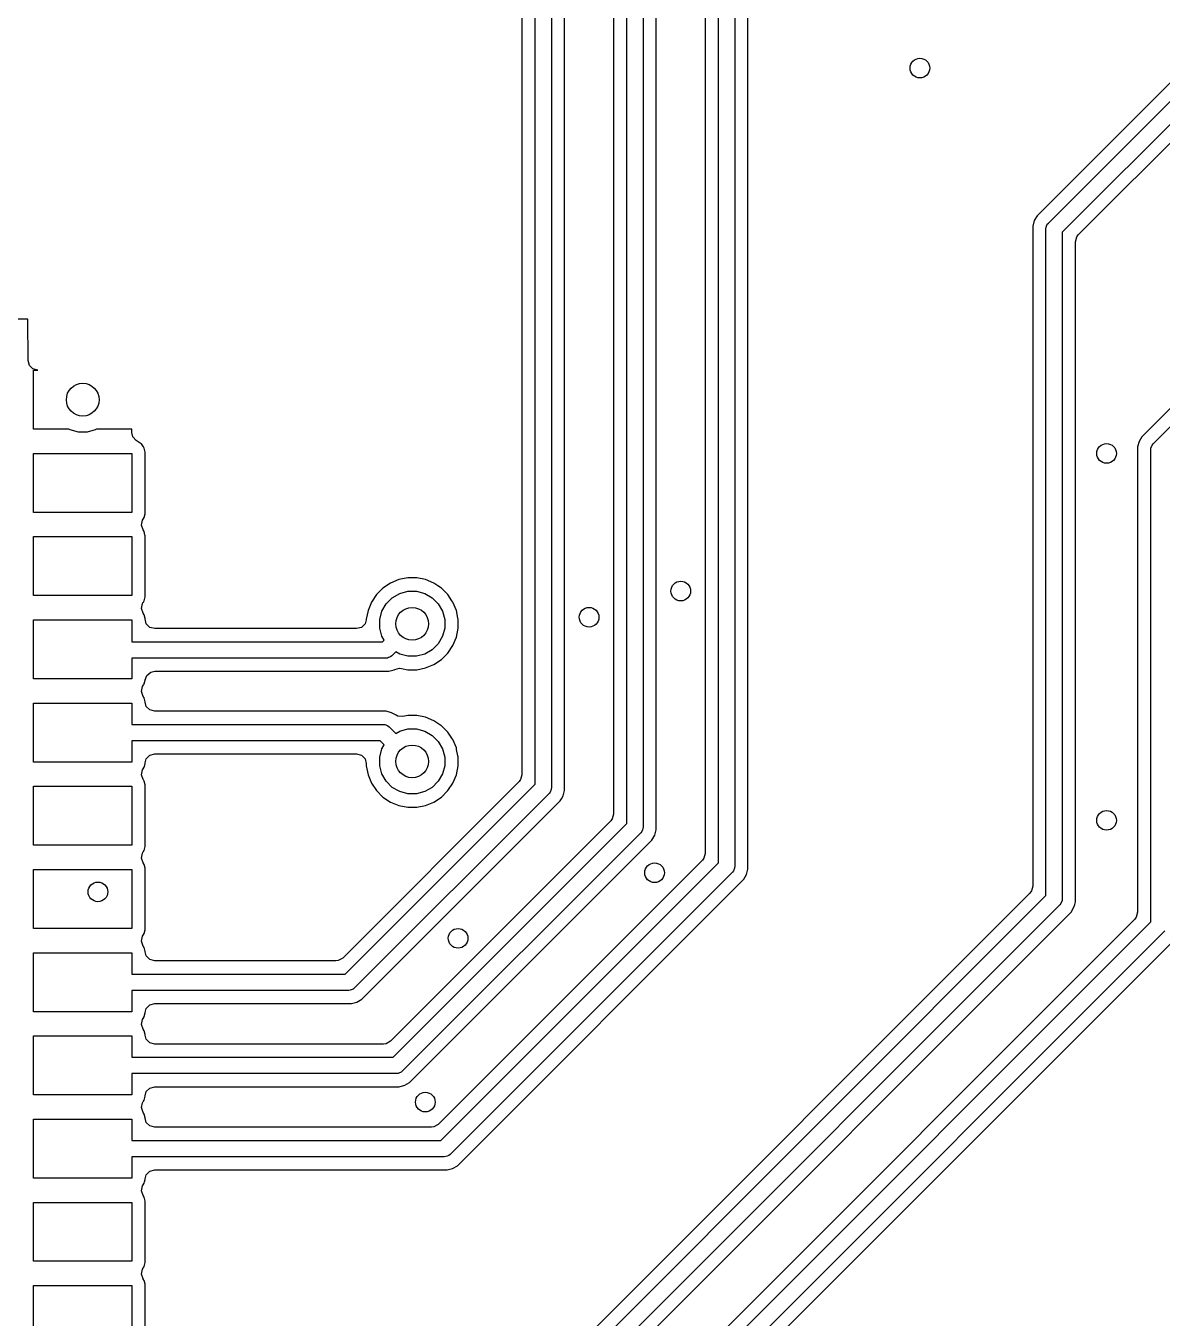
# Model space of a CAD drawing. Header units: inches. Extents: x 2.12 to 6.02, y -5.78 to -1.88.
# Drawn here: x 4.374 to 5.057, y -3.429 to -2.653 of the extents above; entities that cross this region are included whole.
import ezdxf

# ---------------------------------------------------------------- set-up
doc = ezdxf.new("R2010")
doc.units = ezdxf.units.IN
doc.header["$MEASUREMENT"] = 0
doc.layers.add('F.Cu', color=13, linetype='CONTINUOUS', true_color=0xc83434)

msp = doc.modelspace()

# ---------------------------------------------------------------- linework, layer by layer
at = {"layer": 'F.Cu', "linetype": 'CONTINUOUS'}
for p, q in [((4.79035, -3.15544), (4.79035, -2.31739)), ((4.8002, -2.31535), (4.8002, -3.15748)), ((4.78246, -2.32309), (4.78246, -3.14974)), ((4.73524, -3.13182), (4.73524, -2.35046)), ((4.74508, -2.34843), (4.74508, -3.13386)), ((4.75297, -3.13555), (4.75297, -2.34674)), ((4.72734, -2.35616), (4.72734, -3.12612)), ((4.68012, -3.1082), (4.68012, -2.37409)), ((4.68996, -2.37205), (4.68996, -3.11024)), ((4.69785, -3.11192), (4.69785, -2.37373)), ((4.67222, -2.37979), (4.67222, -3.1025)), ((4.80809, -3.15917), (4.80809, -2.40851)), ((5.23251, -2.51602), (4.98187, -2.76666)), ((4.98865, -2.77105), (5.24324, -2.51646)), ((5.25077, -2.52285), (4.99705, -2.77657)), ((5.00666, -2.77812), (5.17942, -2.60536)), ((5.23055, -2.71369), (5.04486, -2.89938)), ((5.05164, -2.90376), (5.24094, -2.71447)), ((4.98018, -2.76958), (4.97931, -2.77284)), ((4.98187, -2.76666), (4.98018, -2.76958)), ((4.98018, -2.76958), (4.98018, -2.76958)), ((4.98018, -2.76958), (4.98018, -2.76958)), ((4.98187, -2.76666), (4.98187, -2.76666)), ((4.9873, -2.77357), (4.98803, -2.77179)), ((4.98803, -2.77179), (4.98865, -2.77105)), ((4.98803, -2.77179), (4.98803, -2.77179)), ((4.97931, -2.77284), (4.97931, -3.16943)), ((4.9872, -2.77453), (4.9873, -2.77357)), ((4.9872, -3.17513), (4.9872, -2.77453)), ((4.99705, -2.77657), (4.99705, -3.17717)), ((5.00494, -2.78227), (5.00573, -2.77933)), ((5.00573, -2.77933), (5.00666, -2.77812)), ((5.00494, -3.17512), (5.00494, -2.78227)), ((4.37522, -2.82874), (4.21883, -2.82874)), ((4.37538, -2.85362), (4.37522, -2.82874)), ((4.37617, -2.85652), (4.37538, -2.85362)), ((4.37832, -2.85866), (4.37617, -2.85652)), ((4.38125, -2.85945), (4.37832, -2.85866)), ((4.37874, -2.89488), (4.37874, -2.85945)), ((4.37874, -2.85945), (4.38125, -2.85945)), ((4.39992, -2.89488), (4.37874, -2.89488)), ((4.40073, -2.89535), (4.39992, -2.89488)), ((4.4057, -2.89668), (4.40073, -2.89535)), ((4.4158, -2.89535), (4.41084, -2.89668)), ((4.41662, -2.89488), (4.4158, -2.89535)), ((4.4378, -2.89488), (4.41662, -2.89488)), ((4.4378, -2.89682), (4.4378, -2.89488)), ((4.41084, -2.89668), (4.4057, -2.89668)), ((4.4384, -2.89941), (4.4378, -2.89682)), ((4.4404, -2.9017), (4.4384, -2.89941)), ((4.44288, -2.90335), (4.4404, -2.9017)), ((4.44349, -2.90376), (4.44288, -2.90335)), ((4.4447, -2.90557), (4.44349, -2.90376)), ((5.04318, -2.9023), (5.0423, -2.90556)), ((5.04486, -2.89938), (5.04318, -2.9023)), ((5.04318, -2.9023), (5.04318, -2.9023)), ((5.04318, -2.9023), (5.04318, -2.9023)), ((5.05103, -2.90451), (5.05164, -2.90376)), ((4.37874, -2.94488), (4.37874, -2.90945)), ((4.37874, -2.90945), (4.4378, -2.90945)), ((4.4378, -2.90945), (4.4378, -2.94488)), ((4.44523, -2.90637), (4.4447, -2.90557)), ((4.44569, -2.90867), (4.44523, -2.90637)), ((4.44569, -2.94566), (4.44569, -2.90867)), ((5.0423, -2.90556), (5.0423, -3.18518)), ((5.0502, -2.90724), (5.05029, -2.90628)), ((5.0502, -3.19087), (5.0502, -2.90724)), ((5.05029, -2.90628), (5.05103, -2.90451)), ((5.05103, -2.90451), (5.05103, -2.90451)), ((4.4378, -2.94488), (4.37874, -2.94488)), ((4.44362, -2.95255), (4.44422, -2.94957)), ((4.44422, -2.94957), (4.4446, -2.94891)), ((4.4446, -2.94891), (4.44523, -2.94796)), ((4.44523, -2.94796), (4.44569, -2.94566)), ((4.4446, -2.95542), (4.44362, -2.95255)), ((4.44523, -2.95637), (4.4446, -2.95542)), ((4.44566, -2.95852), (4.44523, -2.95637)), ((4.37874, -2.99488), (4.37874, -2.95945)), ((4.37874, -2.95945), (4.4378, -2.95945)), ((4.4378, -2.95945), (4.4378, -2.99488)), ((4.44569, -2.95867), (4.44566, -2.95852)), ((4.44569, -2.99566), (4.44569, -2.95867)), ((4.59324, -2.98737), (4.58872, -2.99039)), ((4.59825, -2.98529), (4.59324, -2.98737)), ((4.59324, -2.98737), (4.59324, -2.98737)), ((4.60358, -2.98423), (4.59825, -2.98529)), ((4.59825, -2.98529), (4.59825, -2.98529)), ((4.60902, -2.98423), (4.60358, -2.98423)), ((4.61434, -2.98529), (4.60902, -2.98423)), ((4.61936, -2.98737), (4.61434, -2.98529)), ((4.61434, -2.98529), (4.61434, -2.98529)), ((4.62174, -2.98896), (4.61936, -2.98737)), ((4.61936, -2.98737), (4.61936, -2.98737)), ((4.62388, -2.99039), (4.62174, -2.98896)), ((4.4378, -2.99488), (4.37874, -2.99488)), ((4.44523, -2.99796), (4.44569, -2.99566)), ((4.58488, -2.99423), (4.58186, -2.99875)), ((4.58872, -2.99039), (4.58488, -2.99423)), ((4.58488, -2.99423), (4.58488, -2.99423)), ((4.58872, -2.99039), (4.58872, -2.99039)), ((4.59068, -2.99983), (4.59432, -2.99619)), ((4.59432, -2.99619), (4.59877, -2.99362)), ((4.59877, -2.99362), (4.60373, -2.99229)), ((4.60373, -2.99229), (4.60887, -2.99229)), ((4.60887, -2.99229), (4.61383, -2.99362)), ((4.61383, -2.99362), (4.61828, -2.99619)), ((4.61828, -2.99619), (4.62192, -2.99983)), ((4.62772, -2.99423), (4.62388, -2.99039)), ((4.63021, -2.99796), (4.62772, -2.99423)), ((4.62772, -2.99423), (4.62772, -2.99423)), ((4.44362, -3.00255), (4.44422, -2.99957)), ((4.4446, -3.00542), (4.44362, -3.00255)), ((4.44422, -2.99957), (4.4446, -2.99891)), ((4.4446, -2.99891), (4.44471, -2.99875)), ((4.44471, -2.99875), (4.44523, -2.99796)), ((4.57978, -3.00377), (4.57872, -3.00909)), ((4.58186, -2.99875), (4.57978, -3.00377)), ((4.57978, -3.00377), (4.57978, -3.00377)), ((4.58186, -2.99875), (4.58186, -2.99875)), ((4.58678, -3.00924), (4.58811, -3.00428)), ((4.58811, -3.00428), (4.59068, -2.99983)), ((4.62192, -2.99983), (4.62449, -3.00428)), ((4.62449, -3.00428), (4.62582, -3.00924)), ((4.63074, -2.99875), (4.63021, -2.99796)), ((4.63282, -3.00377), (4.63074, -2.99875)), ((4.63352, -3.00732), (4.63282, -3.00377)), ((4.37874, -3.04488), (4.37874, -3.00945)), ((4.37874, -3.00945), (4.4378, -3.00945)), ((4.4378, -3.00945), (4.4378, -3.02264)), ((4.44523, -3.00637), (4.4446, -3.00542)), ((4.44569, -3.00867), (4.44523, -3.00637)), ((4.44569, -3.00888), (4.44569, -3.00867)), ((4.44647, -3.01181), (4.44569, -3.00888)), ((4.44862, -3.01396), (4.44647, -3.01181)), ((4.57793, -3.01181), (4.57579, -3.01396)), ((4.57859, -3.00937), (4.57793, -3.01181)), ((4.57869, -3.00938), (4.57859, -3.00937)), ((4.57872, -3.00909), (4.57869, -3.00938)), ((4.58678, -3.01438), (4.58678, -3.00924)), ((4.62582, -3.00924), (4.62582, -3.01438)), ((4.63379, -3.00867), (4.63352, -3.00732)), ((4.63388, -3.00909), (4.63379, -3.00867)), ((4.63388, -3.01453), (4.63388, -3.00909)), ((4.45156, -3.01474), (4.44862, -3.01396)), ((4.57285, -3.01474), (4.45156, -3.01474)), ((4.57579, -3.01396), (4.57285, -3.01474)), ((4.58811, -3.01934), (4.58678, -3.01438)), ((4.58946, -3.02169), (4.58811, -3.01934)), ((4.62449, -3.01934), (4.62192, -3.02379)), ((4.62582, -3.01438), (4.62449, -3.01934)), ((4.63074, -3.02487), (4.63282, -3.01986)), ((4.63282, -3.01986), (4.63388, -3.01453)), ((4.4378, -3.02264), (4.58851, -3.02264)), ((4.58851, -3.02264), (4.58946, -3.02169)), ((4.61828, -3.02743), (4.61383, -3.03)), ((4.62192, -3.02379), (4.61828, -3.02743)), ((4.62772, -3.02939), (4.63074, -3.02487)), ((4.59055, -3.03248), (4.4378, -3.03248)), ((4.4378, -3.03248), (4.4378, -3.04488)), ((4.59151, -3.03239), (4.59055, -3.03248)), ((4.59206, -3.03216), (4.59151, -3.03239)), ((4.59151, -3.03239), (4.59151, -3.03239)), ((4.59329, -3.03165), (4.59206, -3.03216)), ((4.59403, -3.03104), (4.59329, -3.03165)), ((4.59329, -3.03165), (4.59329, -3.03165)), ((4.59642, -3.02865), (4.59403, -3.03104)), ((4.59877, -3.03), (4.59642, -3.02865)), ((4.60373, -3.03133), (4.59877, -3.03)), ((4.60887, -3.03133), (4.60373, -3.03133)), ((4.61383, -3.03), (4.60887, -3.03133)), ((4.61936, -3.03625), (4.62388, -3.03323)), ((4.62388, -3.03323), (4.62772, -3.02939)), ((4.44579, -3.04539), (4.44676, -3.04282)), ((4.44676, -3.04282), (4.44911, -3.0409)), ((4.44911, -3.0409), (4.45153, -3.04037)), ((4.45153, -3.04037), (4.59224, -3.04037)), ((4.59224, -3.04037), (4.5955, -3.0395)), ((4.59224, -3.04037), (4.59224, -3.04037)), ((4.5955, -3.0395), (4.5958, -3.03933)), ((4.5958, -3.03933), (4.59873, -3.03854)), ((4.59873, -3.03854), (4.59988, -3.03865)), ((4.59988, -3.03865), (4.60358, -3.03939)), ((4.60358, -3.03939), (4.60358, -3.03939)), ((4.60358, -3.03939), (4.60902, -3.03939)), ((4.60902, -3.03939), (4.61434, -3.03833)), ((4.61434, -3.03833), (4.61936, -3.03625)), ((4.4378, -3.04488), (4.37874, -3.04488)), ((4.44362, -3.05255), (4.44422, -3.04957)), ((4.44422, -3.04957), (4.4446, -3.04891)), ((4.4446, -3.04891), (4.44481, -3.04859)), ((4.44481, -3.04859), (4.44523, -3.04796)), ((4.44523, -3.04796), (4.44569, -3.04566)), ((4.44569, -3.04566), (4.44575, -3.04538)), ((4.44575, -3.04538), (4.44579, -3.04539)), ((4.4446, -3.05542), (4.44362, -3.05255)), ((4.44523, -3.05637), (4.4446, -3.05542)), ((4.44569, -3.05867), (4.44523, -3.05637)), ((4.44523, -3.05637), (4.44523, -3.05637)), ((4.44572, -3.05896), (4.44569, -3.05867)), ((4.44569, -3.05867), (4.44569, -3.05867)), ((4.44581, -3.05895), (4.44572, -3.05896)), ((4.44647, -3.06142), (4.44581, -3.05895)), ((4.37874, -3.09488), (4.37874, -3.05945)), ((4.37874, -3.05945), (4.4378, -3.05945)), ((4.4378, -3.05945), (4.4378, -3.07224)), ((4.44862, -3.06356), (4.44647, -3.06142)), ((4.45156, -3.06435), (4.44862, -3.06356)), ((4.59066, -3.06435), (4.45156, -3.06435)), ((4.59392, -3.06522), (4.59066, -3.06435)), ((4.59066, -3.06435), (4.59066, -3.06435)), ((4.59666, -3.0668), (4.59392, -3.06522)), ((4.59771, -3.06728), (4.59666, -3.0668)), ((4.60358, -3.06691), (4.60074, -3.06748)), ((4.60902, -3.06691), (4.60358, -3.06691)), ((4.60358, -3.06691), (4.60358, -3.06691)), ((4.61434, -3.06797), (4.60902, -3.06691)), ((4.4378, -3.07224), (4.58898, -3.07224)), ((4.58898, -3.07224), (4.58994, -3.07234)), ((4.58994, -3.07234), (4.58994, -3.07234)), ((4.58994, -3.07234), (4.59046, -3.07255)), ((4.59046, -3.07255), (4.59171, -3.07307)), ((4.59171, -3.07307), (4.59171, -3.07307)), ((4.59171, -3.07307), (4.59246, -3.07369)), ((4.59246, -3.07369), (4.59642, -3.07765)), ((4.60074, -3.06748), (4.59771, -3.06728)), ((4.61936, -3.07005), (4.61434, -3.06797)), ((4.61434, -3.06797), (4.61434, -3.06797)), ((4.62359, -3.07287), (4.61936, -3.07005)), ((4.61936, -3.07005), (4.61936, -3.07005)), ((4.62388, -3.07307), (4.62359, -3.07287)), ((4.62772, -3.07691), (4.62388, -3.07307)), ((4.58694, -3.08209), (4.4378, -3.08209)), ((4.4378, -3.08209), (4.4378, -3.09488)), ((4.58946, -3.08461), (4.58694, -3.08209)), ((4.59642, -3.07765), (4.59877, -3.0763)), ((4.59877, -3.0763), (4.60373, -3.07497)), ((4.60373, -3.07497), (4.60887, -3.07497)), ((4.60887, -3.07497), (4.61383, -3.0763)), ((4.61383, -3.0763), (4.61828, -3.07887)), ((4.61828, -3.07887), (4.62192, -3.0825)), ((4.62192, -3.0825), (4.62449, -3.08696)), ((4.63008, -3.08044), (4.62772, -3.07691)), ((4.62772, -3.07691), (4.62772, -3.07691)), ((4.63074, -3.08142), (4.63008, -3.08044)), ((4.63282, -3.08644), (4.63074, -3.08142)), ((4.44862, -3.09077), (4.45156, -3.08998)), ((4.45156, -3.08998), (4.57285, -3.08998)), ((4.57285, -3.08998), (4.57579, -3.09077)), ((4.58678, -3.09192), (4.58811, -3.08696)), ((4.58811, -3.08696), (4.58946, -3.08461)), ((4.62449, -3.08696), (4.62582, -3.09192)), ((4.63301, -3.08742), (4.63282, -3.08644)), ((4.63376, -3.0912), (4.63301, -3.08742)), ((4.4378, -3.09488), (4.37874, -3.09488)), ((4.4446, -3.09891), (4.44523, -3.09796)), ((4.44523, -3.09796), (4.44532, -3.09752)), ((4.44532, -3.09752), (4.44569, -3.09566)), ((4.44569, -3.09566), (4.44572, -3.09537)), ((4.44569, -3.09566), (4.44569, -3.09566)), ((4.44572, -3.09537), (4.44581, -3.09538)), ((4.44581, -3.09538), (4.44647, -3.09291)), ((4.44647, -3.09291), (4.44862, -3.09077)), ((4.57579, -3.09077), (4.57793, -3.09291)), ((4.57793, -3.09291), (4.57872, -3.09585)), ((4.57872, -3.09585), (4.57872, -3.0972)), ((4.57872, -3.0972), (4.57978, -3.10253)), ((4.58678, -3.09706), (4.58678, -3.09192)), ((4.58811, -3.10202), (4.58678, -3.09706)), ((4.62582, -3.09706), (4.62449, -3.10202)), ((4.62582, -3.09192), (4.62582, -3.09706)), ((4.63282, -3.10253), (4.63388, -3.0972)), ((4.63388, -3.09177), (4.63376, -3.0912)), ((4.63388, -3.0972), (4.63388, -3.09177)), ((4.44362, -3.10255), (4.44422, -3.09957)), ((4.4446, -3.10542), (4.44362, -3.10255)), ((4.44422, -3.09957), (4.4446, -3.09891)), ((4.44474, -3.10563), (4.4446, -3.10542)), ((4.44523, -3.10637), (4.44474, -3.10563)), ((4.57978, -3.10253), (4.57978, -3.10253)), ((4.57978, -3.10253), (4.58186, -3.10755)), ((4.59068, -3.10647), (4.58811, -3.10202)), ((4.62449, -3.10202), (4.62192, -3.10647)), ((4.63074, -3.10755), (4.63282, -3.10253)), ((4.67144, -3.10543), (4.67051, -3.10665)), ((4.67222, -3.1025), (4.67144, -3.10543)), ((4.37874, -3.14488), (4.37874, -3.10945)), ((4.37874, -3.10945), (4.4378, -3.10945)), ((4.4378, -3.10945), (4.4378, -3.14488)), ((4.44569, -3.10867), (4.44523, -3.10637)), ((4.44569, -3.14566), (4.44569, -3.10867)), ((4.67051, -3.10665), (4.56452, -3.21263)), ((4.56607, -3.22224), (4.68012, -3.1082)), ((4.68852, -3.11372), (4.57159, -3.23065)), ((4.58186, -3.10755), (4.58186, -3.10755)), ((4.58186, -3.10755), (4.58488, -3.11207)), ((4.58488, -3.11207), (4.58488, -3.11207)), ((4.58488, -3.11207), (4.58872, -3.11591)), ((4.59432, -3.11011), (4.59068, -3.10647)), ((4.59877, -3.11267), (4.59432, -3.11011)), ((4.60373, -3.114), (4.59877, -3.11267)), ((4.61383, -3.11267), (4.60887, -3.114)), ((4.61828, -3.11011), (4.61383, -3.11267)), ((4.62192, -3.10647), (4.61828, -3.11011)), ((4.62388, -3.11591), (4.62772, -3.11207)), ((4.62772, -3.11207), (4.63074, -3.10755)), ((4.68913, -3.11297), (4.68852, -3.11372)), ((4.68977, -3.11142), (4.68913, -3.11297)), ((4.68913, -3.11297), (4.68913, -3.11297)), ((4.68987, -3.1112), (4.68977, -3.11142)), ((4.68996, -3.11024), (4.68987, -3.1112)), ((4.68987, -3.1112), (4.68987, -3.1112)), ((4.69698, -3.11518), (4.69785, -3.11192)), ((4.57598, -3.23742), (4.69529, -3.1181)), ((4.58872, -3.11591), (4.58872, -3.11591)), ((4.58872, -3.11591), (4.59324, -3.11893)), ((4.59324, -3.11893), (4.59324, -3.11893)), ((4.59324, -3.11893), (4.59324, -3.11893)), ((4.59324, -3.11893), (4.59825, -3.12101)), ((4.59825, -3.12101), (4.60358, -3.12207)), ((4.60887, -3.114), (4.60373, -3.114)), ((4.60902, -3.12207), (4.61434, -3.12101)), ((4.61434, -3.12101), (4.61936, -3.11893)), ((4.61936, -3.11893), (4.62388, -3.11591)), ((4.69529, -3.1181), (4.69598, -3.11691)), ((4.69598, -3.11691), (4.69698, -3.11518)), ((4.60358, -3.12207), (4.60902, -3.12207)), ((4.72656, -3.12905), (4.72562, -3.13027)), ((4.72734, -3.12612), (4.72656, -3.12905)), ((4.72562, -3.13027), (4.59326, -3.26263)), ((4.59481, -3.27224), (4.73524, -3.13182)), ((4.74425, -3.13659), (4.74364, -3.13734)), ((4.74468, -3.13555), (4.74425, -3.13659)), ((4.74425, -3.13659), (4.74425, -3.13659)), ((4.74498, -3.13482), (4.74468, -3.13555)), ((4.74508, -3.13386), (4.74498, -3.13482)), ((4.74498, -3.13482), (4.74498, -3.13482)), ((4.7521, -3.1388), (4.75297, -3.13555)), ((4.74364, -3.13734), (4.60033, -3.28065)), ((4.60472, -3.28742), (4.75041, -3.14173)), ((4.75041, -3.14173), (4.7521, -3.1388)), ((4.7521, -3.1388), (4.7521, -3.1388)), ((4.4378, -3.14488), (4.37874, -3.14488)), ((4.44362, -3.15255), (4.44422, -3.14957)), ((4.4446, -3.15542), (4.44362, -3.15255)), ((4.44422, -3.14957), (4.4446, -3.14891)), ((4.4446, -3.14891), (4.44523, -3.14796)), ((4.44523, -3.14796), (4.44569, -3.14566)), ((4.78246, -3.14974), (4.78167, -3.15268)), ((4.37874, -3.19488), (4.37874, -3.15945)), ((4.37874, -3.15945), (4.4378, -3.15945)), ((4.4378, -3.15945), (4.4378, -3.19488)), ((4.44523, -3.15637), (4.4446, -3.15542)), ((4.44569, -3.15867), (4.44523, -3.15637)), ((4.44569, -3.19566), (4.44569, -3.15867)), ((4.78074, -3.15389), (4.622, -3.31263)), ((4.62355, -3.32224), (4.79035, -3.15544)), ((4.78167, -3.15268), (4.78074, -3.15389)), ((4.79937, -3.16021), (4.79876, -3.16096)), ((4.80001, -3.15867), (4.79937, -3.16021)), ((4.79937, -3.16021), (4.79937, -3.16021)), ((4.8001, -3.15844), (4.80001, -3.15867)), ((4.8002, -3.15748), (4.8001, -3.15844)), ((4.8001, -3.15844), (4.8001, -3.15844)), ((4.80722, -3.16243), (4.80809, -3.15917)), ((4.79876, -3.16096), (4.62907, -3.33065)), ((4.63346, -3.33742), (4.80553, -3.16535)), ((4.80553, -3.16535), (4.80722, -3.16243)), ((4.80722, -3.16243), (4.80722, -3.16243)), ((4.97759, -3.17358), (4.53381, -3.61736)), ((4.53536, -3.62697), (4.9872, -3.17513)), ((4.97853, -3.17236), (4.97759, -3.17358)), ((4.97931, -3.16943), (4.97853, -3.17236)), ((5.00494, -3.17548), (5.00494, -3.17512)), ((5.00494, -3.17512), (5.00494, -3.17512)), ((5.00494, -3.17885), (5.00494, -3.17548)), ((4.99561, -3.18065), (4.54088, -3.63537)), ((4.99622, -3.1799), (4.99561, -3.18065)), ((4.99695, -3.17813), (4.99622, -3.1799)), ((4.99705, -3.17717), (4.99695, -3.17813)), ((5.00238, -3.18503), (5.00407, -3.18211)), ((5.00407, -3.18211), (5.00451, -3.18047)), ((5.00451, -3.18047), (5.00494, -3.17885)), ((4.54527, -3.64214), (4.99951, -3.1879)), ((5.04059, -3.18932), (4.57318, -3.65673)), ((4.57473, -3.66634), (5.0502, -3.19087)), ((4.99951, -3.1879), (4.99999, -3.18742)), ((4.99951, -3.1879), (4.99951, -3.1879)), ((4.99999, -3.18742), (5.00238, -3.18503)), ((4.99999, -3.18742), (4.99999, -3.18742)), ((5.04152, -3.18811), (5.04059, -3.18932)), ((5.0423, -3.18518), (5.04152, -3.18811)), ((4.4378, -3.19488), (4.37874, -3.19488)), ((4.44422, -3.19957), (4.4446, -3.19891)), ((4.4446, -3.19891), (4.44523, -3.19796)), ((4.44523, -3.19796), (4.44569, -3.19566)), ((5.0586, -3.19639), (4.58025, -3.67474)), ((4.44362, -3.20255), (4.44422, -3.19957)), ((4.4446, -3.20542), (4.44362, -3.20255)), ((4.44523, -3.20637), (4.4446, -3.20542)), ((4.44569, -3.20867), (4.44523, -3.20637)), ((4.44523, -3.20637), (4.44523, -3.20637)), ((4.82914, -3.43702), (5.0625, -3.20365)), ((4.37874, -3.24488), (4.37874, -3.20945)), ((4.37874, -3.20945), (4.4378, -3.20945)), ((4.4378, -3.20945), (4.4378, -3.22224)), ((4.44572, -3.20896), (4.44569, -3.20867)), ((4.44569, -3.20867), (4.44569, -3.20867)), ((4.44581, -3.20895), (4.44572, -3.20896)), ((4.44647, -3.21142), (4.44581, -3.20895)), ((4.44862, -3.21356), (4.44647, -3.21142)), ((4.45156, -3.21435), (4.44862, -3.21356)), ((4.56037, -3.21435), (4.45156, -3.21435)), ((4.56189, -3.21415), (4.56037, -3.21435)), ((4.56452, -3.21263), (4.56189, -3.21415)), ((4.4378, -3.22224), (4.56607, -3.22224)), ((4.56811, -3.23209), (4.4378, -3.23209)), ((4.4378, -3.23209), (4.4378, -3.24488)), ((4.56907, -3.23199), (4.56811, -3.23209)), ((4.56959, -3.23178), (4.56907, -3.23199)), ((4.56907, -3.23199), (4.56907, -3.23199)), ((4.57084, -3.23126), (4.56959, -3.23178)), ((4.57159, -3.23065), (4.57084, -3.23126)), ((4.57084, -3.23126), (4.57084, -3.23126)), ((4.57306, -3.23911), (4.57598, -3.23742)), ((4.4378, -3.24488), (4.37874, -3.24488)), ((4.44527, -3.24778), (4.44569, -3.24566)), ((4.44569, -3.24566), (4.44572, -3.24537)), ((4.44569, -3.24566), (4.44569, -3.24566)), ((4.44572, -3.24537), (4.44581, -3.24538)), ((4.44581, -3.24538), (4.44647, -3.24291)), ((4.44647, -3.24291), (4.44862, -3.24077)), ((4.44862, -3.24077), (4.45156, -3.23998)), ((4.45156, -3.23998), (4.5698, -3.23998)), ((4.5698, -3.23998), (4.57306, -3.23911)), ((4.5698, -3.23998), (4.5698, -3.23998)), ((4.44362, -3.25255), (4.44422, -3.24957)), ((4.4446, -3.25542), (4.44362, -3.25255)), ((4.44422, -3.24957), (4.4446, -3.24891)), ((4.4446, -3.24891), (4.44523, -3.24796)), ((4.44523, -3.24796), (4.44527, -3.24778)), ((4.37874, -3.29488), (4.37874, -3.25945)), ((4.37874, -3.25945), (4.4378, -3.25945)), ((4.4378, -3.25945), (4.4378, -3.27224)), ((4.44523, -3.25637), (4.4446, -3.25542)), ((4.44569, -3.25867), (4.44523, -3.25637)), ((4.44523, -3.25637), (4.44523, -3.25637)), ((4.44572, -3.25896), (4.44569, -3.25867)), ((4.44569, -3.25867), (4.44569, -3.25867)), ((4.44581, -3.25895), (4.44572, -3.25896)), ((4.44647, -3.26142), (4.44581, -3.25895)), ((4.44862, -3.26356), (4.44647, -3.26142)), ((4.45156, -3.26435), (4.44862, -3.26356)), ((4.58911, -3.26435), (4.45156, -3.26435)), ((4.59063, -3.26415), (4.58911, -3.26435)), ((4.59326, -3.26263), (4.59063, -3.26415)), ((4.4378, -3.27224), (4.59481, -3.27224)), ((4.59685, -3.28209), (4.4378, -3.28209)), ((4.4378, -3.28209), (4.4378, -3.29488)), ((4.59781, -3.28199), (4.59685, -3.28209)), ((4.59835, -3.28177), (4.59781, -3.28199)), ((4.59781, -3.28199), (4.59781, -3.28199)), ((4.59958, -3.28126), (4.59835, -3.28177)), ((4.60033, -3.28065), (4.59958, -3.28126)), ((4.59958, -3.28126), (4.59958, -3.28126)), ((4.44647, -3.29291), (4.44862, -3.29077)), ((4.44862, -3.29077), (4.45156, -3.28998)), ((4.45156, -3.28998), (4.59854, -3.28998)), ((4.59854, -3.28998), (4.6018, -3.28911)), ((4.59854, -3.28998), (4.59854, -3.28998)), ((4.6018, -3.28911), (4.60472, -3.28742)), ((4.4378, -3.29488), (4.37874, -3.29488)), ((4.44362, -3.30255), (4.44422, -3.29957)), ((4.44422, -3.29957), (4.4446, -3.29891)), ((4.4446, -3.29891), (4.44483, -3.29857)), ((4.44483, -3.29857), (4.44523, -3.29796)), ((4.44523, -3.29796), (4.44569, -3.29566)), ((4.44569, -3.29566), (4.44572, -3.29537)), ((4.44569, -3.29566), (4.44569, -3.29566)), ((4.44572, -3.29537), (4.44581, -3.29538)), ((4.44581, -3.29538), (4.44647, -3.29291)), ((4.4446, -3.30542), (4.44362, -3.30255)), ((4.44523, -3.30637), (4.4446, -3.30542)), ((4.44569, -3.30867), (4.44523, -3.30637)), ((4.44523, -3.30637), (4.44523, -3.30637)), ((4.37874, -3.34488), (4.37874, -3.30945)), ((4.37874, -3.30945), (4.4378, -3.30945)), ((4.4378, -3.30945), (4.4378, -3.32224)), ((4.44572, -3.30896), (4.44569, -3.30867)), ((4.44569, -3.30867), (4.44569, -3.30867)), ((4.44581, -3.30895), (4.44572, -3.30896)), ((4.44647, -3.31142), (4.44581, -3.30895)), ((4.44862, -3.31356), (4.44647, -3.31142)), ((4.45156, -3.31435), (4.44862, -3.31356)), ((4.61785, -3.31435), (4.45156, -3.31435)), ((4.61937, -3.31415), (4.61785, -3.31435)), ((4.622, -3.31263), (4.61937, -3.31415)), ((4.4378, -3.32224), (4.62355, -3.32224)), ((4.62907, -3.33065), (4.62832, -3.33126)), ((4.62559, -3.33209), (4.4378, -3.33209)), ((4.4378, -3.33209), (4.4378, -3.34488)), ((4.62655, -3.33199), (4.62559, -3.33209)), ((4.62729, -3.33169), (4.62655, -3.33199)), ((4.62655, -3.33199), (4.62655, -3.33199)), ((4.62832, -3.33126), (4.62729, -3.33169)), ((4.62832, -3.33126), (4.62832, -3.33126)), ((4.63054, -3.33911), (4.63346, -3.33742)), ((4.4378, -3.34488), (4.37874, -3.34488)), ((4.44538, -3.34719), (4.44569, -3.34566)), ((4.44569, -3.34566), (4.44572, -3.34537)), ((4.44569, -3.34566), (4.44569, -3.34566)), ((4.44572, -3.34537), (4.44581, -3.34538)), ((4.44581, -3.34538), (4.44647, -3.34291)), ((4.44647, -3.34291), (4.44862, -3.34077)), ((4.44862, -3.34077), (4.45156, -3.33998)), ((4.45156, -3.33998), (4.62728, -3.33998)), ((4.62728, -3.33998), (4.63054, -3.33911)), ((4.62728, -3.33998), (4.62728, -3.33998)), ((4.44362, -3.35255), (4.44422, -3.34957)), ((4.4446, -3.35542), (4.44362, -3.35255)), ((4.44422, -3.34957), (4.4446, -3.34891)), ((4.4446, -3.34891), (4.44523, -3.34796)), ((4.44523, -3.34796), (4.44538, -3.34719)), ((4.37874, -3.39488), (4.37874, -3.35945)), ((4.37874, -3.35945), (4.4378, -3.35945)), ((4.4378, -3.35945), (4.4378, -3.39488)), ((4.44523, -3.35637), (4.4446, -3.35542)), ((4.44569, -3.35867), (4.44523, -3.35637)), ((4.44523, -3.35637), (4.44523, -3.35637)), ((4.44569, -3.39566), (4.44569, -3.35867)), ((4.4378, -3.39488), (4.37874, -3.39488)), ((4.44362, -3.40255), (4.44422, -3.39957)), ((4.44422, -3.39957), (4.4446, -3.39891)), ((4.4446, -3.39891), (4.44478, -3.39864)), ((4.44478, -3.39864), (4.44523, -3.39796)), ((4.44523, -3.39796), (4.44569, -3.39566)), ((4.4446, -3.40542), (4.44362, -3.40255)), ((4.44467, -3.40553), (4.4446, -3.40542)), ((4.44523, -3.40637), (4.44467, -3.40553)), ((4.44569, -3.40867), (4.44523, -3.40637)), ((4.44523, -3.40637), (4.44523, -3.40637)), ((4.44569, -3.44566), (4.44569, -3.40867)), ((4.37874, -3.44488), (4.37874, -3.40945)), ((4.37874, -3.40945), (4.4378, -3.40945)), ((4.4378, -3.40945), (4.4378, -3.44488))]:
    msp.add_line(p, q, dxfattribs=at)
at = {"layer": 'F.Cu'}
for centre, radius in [((4.91142, -2.67795), 0.00591), ((4.40827, -2.87717), 0.00984), ((5.02362, -2.90945), 0.00591), ((4.76772, -2.99213), 0.00591), ((4.6063, -3.01181), 0.00984), ((4.7126, -3.00787), 0.00591), ((4.6063, -3.09449), 0.00984), ((5.02362, -3.12992), 0.00591), ((4.75197, -3.16142), 0.00591), ((4.41741, -3.17287), 0.00591), ((4.63386, -3.20079), 0.00591), ((4.61417, -3.29921), 0.00591)]:
    msp.add_circle(centre, radius, dxfattribs=at)

doc.saveas('drawing.dxf')
